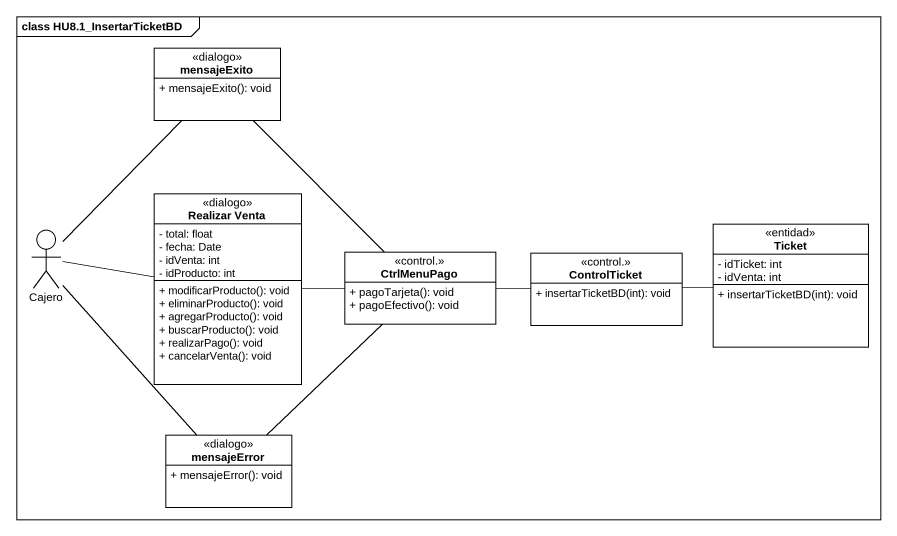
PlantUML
@startuml
mainframe class HU8.1_InsertarTicketBD
allowmixing
hide circle
hide empty members
skinparam classAttributeIconSize 0
class mensajeExito <<dialogo>> {
  + mensajeExito(): void
}
class "Realizar Venta" as Realizar_Venta <<dialogo>> {
  - total: float
  - fecha: Date
  - idVenta: int
  - idProducto: int
  + modificarProducto(): void
  + eliminarProducto(): void
  + agregarProducto(): void
  + buscarProducto(): void
  + realizarPago(): void
  + cancelarVenta(): void
}
class Ticket <<entidad>> {
  - idTicket: int
  - idVenta: int
  + insertarTicketBD(int): void
}
actor Cajero
class CtrlMenuPago <<control.>> {
  + pagoTarjeta(): void
  + pagoEfectivo(): void
}
class ControlTicket <<control.>> {
  + insertarTicketBD(int): void
}
class mensajeError <<dialogo>> {
  + mensajeError(): void
}
mensajeExito -- Cajero
mensajeExito -- CtrlMenuPago
Realizar_Venta -right- CtrlMenuPago
Cajero -right- Realizar_Venta
Cajero -- mensajeError
CtrlMenuPago -right- ControlTicket
CtrlMenuPago -- mensajeError
ControlTicket -right- Ticket
@enduml
